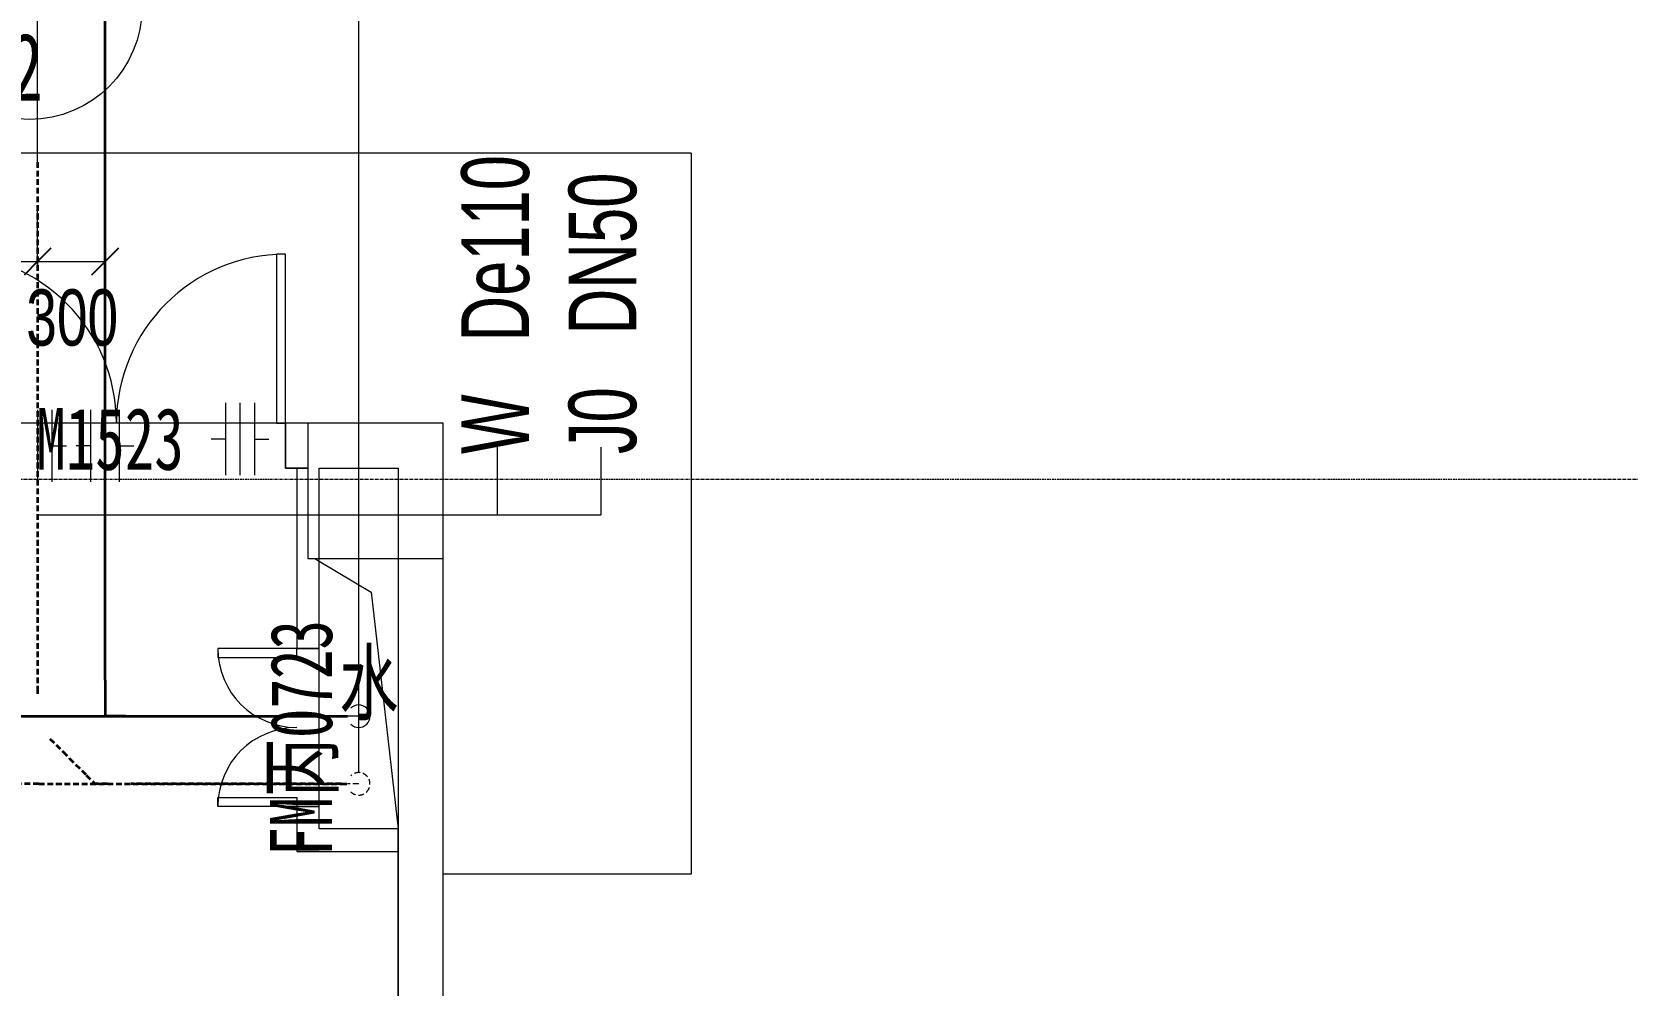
# Model space of a CAD drawing. Header units: millimetres. Extents: x 147808 to 199769, y -28592 to 9935.
# Drawn here: x 174975 to 182053, y -2243 to 1986 of the extents above; entities that cross this region are included whole.
import ezdxf

# ---------------------------------------------------------------- set-up
doc = ezdxf.new("R2010")
doc.units = ezdxf.units.MM
for name, pattern in [('TJ Dash 2x', [3, 2, -1]), ('轴网线', [22.24, 12.7, -3.18, 3.18, -3.18]), ('长划线_2', [38.1, 25.4, -12.7])]:
    doc.linetypes.add(name, pattern=pattern)
for name, color, linetype, lineweight in [('A-____-____-DIMS', 7, 'Continuous', 5), ('A-____-____-DIMS-100', 7, 'Continuous', 5), ('A-AREA-____-IDEN', 7, 'Continuous', 5), ('A-DETL-____-OTLN', 7, 'Continuous', 5), ('A-DETL-____-THIN', 7, 'Continuous', 5), ('A-DOOR-____-IDEN', 7, 'Continuous', 5), ('A-WALL-____-MCUT', 7, 'Continuous', 13), ('A-WALL-____-OTLN', 7, 'Continuous', 13), ('P-PIPE-____-IDEN', 7, 'Continuous', 5), ('P-PIPE-____-OTLN', 7, 'Continuous', 35), ('S-COLS-____-MCUT', 7, 'Continuous', 5), ('S-GRID-____-OTLN', 7, 'Continuous', 5)]:
    doc.layers.add(name, color=color, linetype=linetype, lineweight=lineweight)
doc.layers.add('A-DOOR-____-MCUT', color=7, linetype='Continuous', lineweight=13, true_color=0x00007f)
doc.layers.add('A-FLOR-____-OTLN', color=7, linetype='Continuous', lineweight=13, true_color=0x007f00)
doc.styles.add('Arial', font='arial.ttf', dxfattribs={"width": 0.7, "height": 250})
doc.styles.add('TJ_FangSong', font='TJ_FangSong v2.0.otf', dxfattribs={"width": 0.7, "height": 300})
doc.styles.add('仿宋', font='simfang.ttf', dxfattribs={"width": 0.7, "height": 300})
doc.styles.add('仿宋_2', font='simfang.ttf', dxfattribs={"width": 0.7, "height": 275})
doc.dimstyles.new('对角线-1_2_250_近', dxfattribs={"dimscale": 304.8, "dimtxt": 255.06485, "dimasz": 0.393701, "dimexe": 0.787402, "dimexo": 0.328084, "dimgap": 0, "dimtad": 1, "dimdec": 0, "dimzin": 0, "dimdsep": 46, "dimtxsty": 'Arial', "dimblk1": 'OBLIQUE', "dimblk2": 'OBLIQUE', "dimsah": 1, "dimcen": 0.09, "dimazin": 0, "dimtfac": 1, "dimtdec": 4, "dimtix": 1, "dimtmove": 0, "dimatfit": 3, "dimfxl": 1, "dimtvp": 1, "dimtolj": 1, "dimtzin": 0, "dimarcsym": 2})
doc.dimstyles.new('对角线-1_2_250_近_1', dxfattribs={"dimscale": 304.8, "dimtxt": 255.06485, "dimasz": 0.393701, "dimexe": 0.787402, "dimexo": 0.328084, "dimgap": 0, "dimtad": 1, "dimdec": 0, "dimzin": 0, "dimdsep": 46, "dimtxsty": 'Arial', "dimblk1": 'OBLIQUE', "dimblk2": 'OBLIQUE', "dimsah": 1, "dimcen": 0.09, "dimazin": 0, "dimtfac": 1, "dimtdec": 4, "dimtix": 1, "dimtmove": 2, "dimatfit": 3, "dimfxl": 1, "dimtvp": 1, "dimtolj": 1, "dimtzin": 0, "dimarcsym": 2})

# ---------------------------------------------------------------- blocks, each defined once
blk = doc.blocks.new('TJ双扇平开门 - M1523-1543865-一层给排水_消防平面图')
at = {"layer": 'A-DOOR-____-MCUT', "color": 251, "lineweight": 5, "true_color": 0x515151}
for p, q in [((-750, 100), (-750, 850)), ((-750, 850), (-710, 850)), ((-710, 850), (-710, 100)), ((750, 850), (710, 850)), ((710, 850), (710, 100)), ((750, 100), (750, 850)), ((-710, 100), (-750, 100)), ((710, 100), (750, 100))]:
    blk.add_line(p, q, dxfattribs=at)
at = {"layer": 'A-DOOR-____-MCUT', "color": 173, "lineweight": 5, "true_color": 0x5151be}
for centre, start, end in [((-750, 100), 0, 90), ((750, 100), 90, 180)]:
    blk.add_arc(centre, 750, start, end, dxfattribs=at)
blk = doc.blocks.new('TJ双扇平开门 - FMC0723-2632022-一层给排水_消防平面图')
at = {"layer": 'A-DOOR-____-MCUT', "color": 251, "lineweight": 5, "true_color": 0x515151}
for p, q in [((-350, 50), (-350, 400)), ((-350, 400), (-310, 400)), ((-310, 400), (-310, 50)), ((350, 400), (310, 400)), ((310, 400), (310, 50)), ((350, 50), (350, 400)), ((-310, 50), (-350, 50)), ((310, 50), (350, 50))]:
    blk.add_line(p, q, dxfattribs=at)
at = {"layer": 'A-DOOR-____-MCUT', "color": 173, "lineweight": 5, "true_color": 0x5151be}
for centre, start, end in [((-350, 50), 0, 90), ((350, 50), 90, 180)]:
    blk.add_arc(centre, 350, start, end, dxfattribs=at)
blk = doc.blocks.new('YXQH_AR_B9-20_rvt-1-一层给排水_消防平面图')
at = {"color": 251, "lineweight": 5, "true_color": 0x515151}
for p, q in [((176230, -350), (176250, -362)), ((176250, -362), (176480, -500.2)), ((176480, -500.2), (176600, -1550))]:
    blk.add_line(p, q, dxfattribs=at)
at = {"layer": 'A-DETL-____-OTLN', "color": 173, "linetype": 'TJ Dash 2x', "true_color": 0x5151ff}
for p, q in [((165000, 1450), (177900, 1450)), ((177900, 1450), (177900, -1750)), ((177900, -1750), (176800, -1750))]:
    blk.add_line(p, q, dxfattribs=at)
at = {"layer": 'A-FLOR-____-OTLN', "color": 8, "lineweight": 5, "true_color": 0x7f7f7f}
for p, q in [((176060, 250), (174640, 250)), ((176100, 250), (176060, 250)), ((176100, 50), (176100, 250)), ((176150, 50), (176100, 50)), ((176200, 50), (176150, 50)), ((176250, -750), (176250, -350)), ((176250, -1450), (176250, -750)), ((176250, -1550), (176250, -1450)), ((176600, -1550), (176250, -1550)), ((176600, -1650), (176600, -1550)), ((176600, -7000), (176600, -1650))]:
    blk.add_line(p, q, dxfattribs=at)
at = {"layer": 'A-WALL-____-MCUT', "color": 251, "lineweight": 5, "true_color": 0x515151}
for p, q in [((176800, 250), (176100, 250)), ((176100, 250), (176100, 50)), ((176800, 50), (176800, 250)), ((176100, 50), (176150, 50)), ((176150, 50), (176150, -750)), ((176250, 50), (176600, 50)), ((176250, -750), (176250, 50)), ((176600, 50), (176600, -1550)), ((176800, -6800), (176800, 50)), ((176150, -750), (176250, -750)), ((176150, -1450), (176150, -1650)), ((176250, -1450), (176150, -1450)), ((176250, -1550), (176250, -1450)), ((176600, -1550), (176250, -1550)), ((176150, -1650), (176250, -1650)), ((176250, -1650), (176600, -1650)), ((176600, -1650), (176600, -6800))]:
    blk.add_line(p, q, dxfattribs=at)
at = {"layer": 'A-WALL-____-OTLN', "color": 251, "lineweight": 5, "true_color": 0x515151}
for p, q in [((176150, 50), (176150, -750)), ((176150, 50), (176200, 50)), ((176250, -750), (176250, -350)), ((176250, -750), (176150, -750)), ((176150, -1450), (176150, -1650)), ((176150, -1450), (176250, -1450)), ((176250, -1550), (176250, -1450)), ((176600, -1550), (176250, -1550)), ((176600, -1550), (176600, -1650)), ((176250, -1650), (176150, -1650)), ((176250, -1650), (176600, -1650))]:
    blk.add_line(p, q, dxfattribs=at)
at = {"layer": 'S-GRID-____-OTLN', "color": 173, "linetype": '轴网线', "true_color": 0x5151ff}
blk.add_line((198349.8, 0), (148741.6, 0), dxfattribs=at)
at = {"color": 173, "lineweight": 5, "true_color": 0x5151ff}
blk.add_blockref('TJ双扇平开门 - M1523-1543865-一层给排水_消防平面图', (175350, 150), dxfattribs=at)
at = {"color": 173, "lineweight": 5, "true_color": 0x5151ff, "rotation": 90}
blk.add_blockref('TJ双扇平开门 - FMC0723-2632022-一层给排水_消防平面图', (176200, -1100), dxfattribs=at)
at = {"layer": 'A-AREA-____-IDEN', "color": 251, "true_color": 0x515151, "insert": (176338.8, -763.3), "char_height": 275, "width": 347.932, "attachment_point": 1, "style": '仿宋_2'}
blk.add_mtext('\\f仿宋|b0|i0|c134|p49|;\\W.7;水', dxfattribs=at)
at = {"layer": 'A-DOOR-____-IDEN', "color": 251, "true_color": 0x515151, "insert": (174994.1, 318.2), "char_height": 275, "width": 869.831, "attachment_point": 1, "style": '仿宋_2'}
blk.add_mtext('M1523', dxfattribs=at)
at = {"layer": 'A-DOOR-____-IDEN', "color": 251, "true_color": 0x515151, "insert": (176031.8, -1671.2), "char_height": 275, "width": 1391.729, "attachment_point": 1, "rotation": 90, "style": '仿宋_2'}
blk.add_mtext('FM丙0723', dxfattribs=at)
blk = doc.blocks.new('YXQH_ST_B9-20_rvt-1-一层给排水_消防平面图')
at = {"layer": 'S-COLS-____-MCUT', "color": 251, "lineweight": 18, "true_color": 0x515151}
for p, q in [((176800, 250), (176200, 250)), ((176200, 250), (176200, -350)), ((176800, -350), (176800, 250)), ((176200, -350), (176250, -350)), ((176250, -350), (176600, -350)), ((176600, -350), (176800, -350))]:
    blk.add_line(p, q, dxfattribs=at)
blk = doc.blocks.new('入户管号标注 - 编号在下-2570679-一层给排水_消防平面图')
at = {"layer": 'P-PIPE-____-IDEN'}
blk.add_line((5, 0), (-5, 0), dxfattribs=at)
blk.add_circle((0, 0), 5, dxfattribs=at)
blk = doc.blocks.new('DIMBLOCK24-一层给排水_消防平面图')
at = {"layer": 'A-____-____-DIMS-100', "transparency": 16777216}
for p, q in [((174000, 952.4), (174000, 1207.5)), ((175000, 952.4), (175000, 1207.5)), ((174000, 967.5), (175000, 967.5)), ((174000, 967.5), (174000, 952.4)), ((175000, 967.5), (175000, 952.4))]:
    blk.add_line(p, q, dxfattribs=at)
at = {"layer": 'A-____-____-DIMS-100', "lineweight": 25, "transparency": 16777216}
for p, q in [((174000, 967.5), (174060, 1027.5)), ((175000, 967.5), (175060, 1027.5)), ((174000, 967.5), (173940, 907.5)), ((175000, 967.5), (174940, 907.5))]:
    blk.add_line(p, q, dxfattribs=at)
at = {"layer": 'A-____-____-DIMS-100', "color": 0, "transparency": 16777216, "insert": (174233.2, 1292.1), "char_height": 250, "width": 640.409, "attachment_point": 1, "line_spacing_factor": 0.941778, "style": 'Arial'}
blk.add_mtext('1000', dxfattribs=at)
blk = doc.blocks.new('_Oblique')
at = {"color": 0, "linetype": 'ByBlock', "lineweight": -2}
blk.add_line((-0.5, -0.5), (0.5, 0.5), dxfattribs=at)
blk = doc.blocks.new('DIMBLOCK25-一层给排水_消防平面图')
at = {"layer": 'A-____-____-DIMS-100', "transparency": 16777216}
for p, q in [((175000, 952.4), (175000, 1207.5)), ((175300, 952.4), (175300, 1207.5)), ((175000, 967.5), (175300, 967.5)), ((175000, 967.5), (175000, 952.4)), ((175300, 967.5), (175300, 952.4))]:
    blk.add_line(p, q, dxfattribs=at)
at = {"layer": 'A-____-____-DIMS-100', "lineweight": 25, "transparency": 16777216}
for p, q in [((175000, 967.5), (175060, 1027.5)), ((175300, 967.5), (175360, 1027.5)), ((175000, 967.5), (174940, 907.5)), ((175300, 967.5), (175240, 907.5))]:
    blk.add_line(p, q, dxfattribs=at)
at = {"layer": 'A-____-____-DIMS-100', "color": 0, "transparency": 16777216, "insert": (174949.9, 844), "char_height": 250, "width": 480.307, "attachment_point": 1, "line_spacing_factor": 0.941778, "style": 'Arial'}
blk.add_mtext('300', dxfattribs=at)

msp = doc.modelspace()

# ---------------------------------------------------------------- linework, layer by layer
at = {"layer": 'A-DETL-____-THIN'}
for p, q in [((177040, 144.2), (177040, -155.8)), ((177500, 144.2), (177500, -155.8)), ((175000, -155.8), (177500, -155.8))]:
    msp.add_line(p, q, dxfattribs=at)
at = {"layer": 'P-PIPE-____-IDEN'}
for p, q in [((175000, 1408.5), (175000, 9185.5)), ((176425, -1000), (176425, 2590.7)), ((176425, -1300), (176425, 2001.9))]:
    msp.add_line(p, q, dxfattribs=at)
at = {"layer": 'P-PIPE-____-OTLN', "color": 136, "true_color": 0x008080}
for p, q in [((175300, -890), (175300, 3408.5)), ((175300, -890), (175300, -904.8)), ((175300, -904.8), (175300, -958.2)), ((175300, -958.2), (175300, -971.8)), ((175300, -971.8), (175300, -1050)), ((174260, -1050), (176265, -1050)), ((175378.2, -1050), (175300, -1050)), ((175391.8, -1050), (175378.2, -1050)), ((175391.8, -1050), (175445.2, -1050)), ((175445.2, -1050), (175460, -1050)), ((176265, -1050), (176279.8, -1050)), ((176265, -1050), (176279.8, -1050)), ((176279.8, -1050), (176333.2, -1050)), ((176279.8, -1050), (176333.2, -1050)), ((176333.2, -1050), (176346.8, -1050)), ((176333.2, -1050), (176346.8, -1050)), ((176346.8, -1050), (176375, -1050)), ((176346.8, -1050), (176375, -1050))]:
    msp.add_line(p, q, dxfattribs=at)
at = {"layer": 'P-PIPE-____-OTLN', "color": 150, "linetype": '长划线_2', "true_color": 0x0080ff}
for p, q in [((175000, 1408.5), (175000, -934.8)), ((175000, -934.8), (175000, -950)), ((175055.2, -1150), (175113.1, -1208)), ((175113.1, -1208), (175142.1, -1236.9)), ((175142.1, -1236.9), (175216.2, -1311.1)), ((175216.2, -1311.1), (175255.2, -1350)), ((175005.6, -1350), (174900.7, -1350)), ((175005.6, -1350), (176265, -1350)), ((175310.3, -1350), (175255.2, -1350)), ((175310.3, -1350), (175415.2, -1350)), ((176265, -1350), (175415.2, -1350)), ((176265, -1350), (176347.6, -1350)), ((176347.6, -1350), (176265, -1350)), ((176347.6, -1350), (176375, -1350)), ((176347.6, -1350), (176375, -1350))]:
    msp.add_line(p, q, dxfattribs=at)
at = {"layer": 'P-PIPE-____-OTLN', "lineweight": 5}
for p, q in [((175000, 310), (175000, -10)), ((175064, 310), (175064, -10)), ((175236, -10), (175236, 310)), ((175300, -10), (175300, 310)), ((175364, -10), (175364, 310)), ((175834, 339.8), (175834, 19.8)), ((175898, 339.8), (175898, 19.8)), ((175962, 339.8), (175962, 19.8)), ((175064, 150), (175128, 150)), ((175236, 150), (175172, 150)), ((175364, 150), (175428, 150)), ((175834, 179.8), (175770, 179.8)), ((175962, 179.8), (176026, 179.8))]:
    msp.add_line(p, q, dxfattribs=at)
at = {"layer": 'P-PIPE-____-OTLN', "color": 136, "lineweight": 5, "true_color": 0x008080}
msp.add_line((176425, -1050), (176375, -1050), dxfattribs=at)
at = {"layer": 'P-PIPE-____-OTLN', "color": 150, "linetype": '长划线_2', "lineweight": 5, "true_color": 0x0080ff}
msp.add_line((176425, -1350), (176375, -1350), dxfattribs=at)
at = {"layer": 'P-PIPE-____-OTLN', "color": 136, "lineweight": 5, "true_color": 0x008080}
msp.add_arc((176425, -1050), 50, 225, 135, dxfattribs=at)
at = {"layer": 'P-PIPE-____-OTLN', "color": 150, "linetype": '长划线_2', "lineweight": 5, "true_color": 0x0080ff}
msp.add_arc((176425, -1350), 50, 225, 135, dxfattribs=at)

# ---------------------------------------------------------------- block references
at = {"lineweight": 5}
for name in ['YXQH_AR_B9-20_rvt-1-一层给排水_消防平面图', 'YXQH_ST_B9-20_rvt-1-一层给排水_消防平面图']:
    msp.add_blockref(name, (0, 0), dxfattribs=at)
at = {"layer": 'P-PIPE-____-IDEN', "xscale": 99.99999999999993, "yscale": 99.99999999999993, "zscale": 99.99999999999993}
msp.add_blockref('入户管号标注 - 编号在下-2570679-一层给排水_消防平面图', (174964.2, 2097.8), dxfattribs=at)

# ---------------------------------------------------------------- texts
at = {"layer": 'P-PIPE-____-IDEN', "insert": (174880.9, 1980.5), "char_height": 300, "width": 196.413, "attachment_point": 1, "style": '仿宋'}
msp.add_mtext('\\f仿宋|b0|i0|c134|p49|;\\W.7;2', dxfattribs=at)
at = {"layer": 'P-PIPE-____-IDEN', "char_height": 300, "attachment_point": 1, "rotation": 90, "style": 'TJ_FangSong'}
for s, insert, width in [('W   De110', (176880.4, 113.2), 1543.248), ('J0   DN50', (177356.4, 113.2), 1548.86)]:
    msp.add_mtext(s, dxfattribs=dict(at, insert=insert, width=width))

# ---------------------------------------------------------------- dimensions: what is measured, and where the dimension line sits
at = {"layer": 'A-____-____-DIMS'}
dim = msp.add_linear_dim(base=(175000, 967.5), p1=(174000, 1052.4), p2=(175000, 1052.4), dimstyle='对角线-1_2_250_近', override={"dimpost": '<>', "dimfxl": 1000}, dxfattribs=at)
dim.commit()
dim.dimension.update_dxf_attribs({"geometry": 'DIMBLOCK24-一层给排水_消防平面图', "text_midpoint": (174500, 1095.2)})
dim = msp.add_linear_dim(base=(175300, 967.5), p1=(175000, 1052.4), p2=(175300, 1052.4), dimstyle='对角线-1_2_250_近_1', override={"dimpost": '<>', "dimfxl": 300}, dxfattribs=at)
dim.commit()
dim.dimension.update_dxf_attribs({"geometry": 'DIMBLOCK25-一层给排水_消防平面图', "text_midpoint": (175190, 677.4), "dimtype": 160})

doc.saveas('drawing.dxf')
